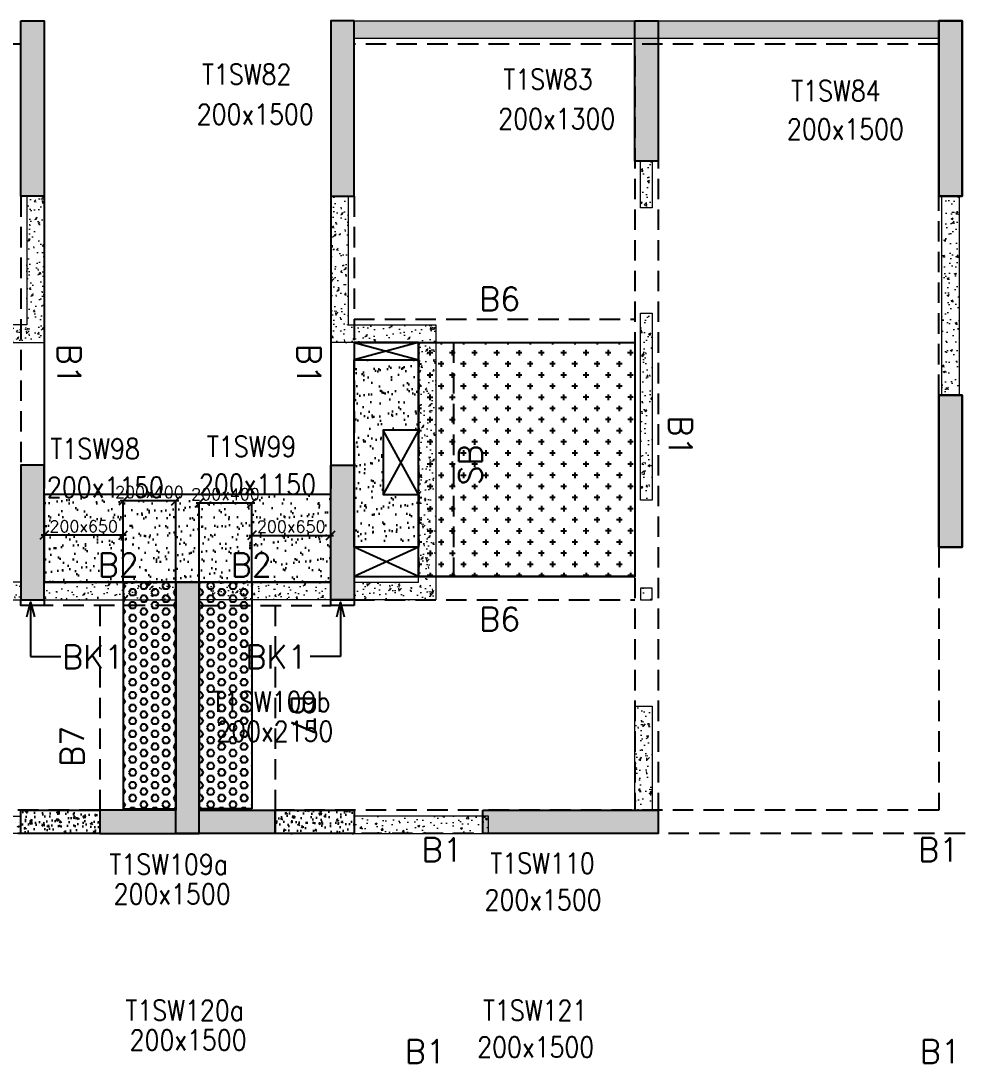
# Model space of a CAD drawing. Header units: millimetres. Extents: x 1078357 to 2594950, y -4969473 to -4636555.
# Drawn here: x 1405601 to 1413651, y -4665722 to -4656810 of the extents above; entities that cross this region are included whole.
import ezdxf

# ---------------------------------------------------------------- set-up
doc = ezdxf.new("R2010")
doc.units = ezdxf.units.MM
doc.header["$PDMODE"] = 35
for name, pattern in [('CONTINOUS', [0]), ('HIDDEN', [0.375, 0.25, -0.125]), ('New Retail block$0$CONTINOUS', [0])]:
    doc.linetypes.add(name, pattern=pattern)
doc.layers.get('0').update_dxf_attribs({"lineweight": 0})
doc.layers.get('Defpoints').update_dxf_attribs({"lineweight": 0})
for name, color, linetype, lineweight in [('A-_ANOTDIMA_D-', 6, 'Continuous', 13), ('COL. NO.', 30, 'Continuous', 25), ('COL. SIZE', 7, 'Continuous', 25), ('DIM', 9, 'Continuous', 25), ('HATCH', 8, 'Continuous', 30), ('RCC UPSTAND', 43, 'Continuous', 30), ('S-NON STR RCC WALL', 8, 'Continuous', 0)]:
    doc.layers.add(name, color=color, linetype=linetype, lineweight=lineweight)
for name, color, linetype in [('B-200x325', 201, 'HIDDEN'), ('B-200x375', 41, 'HIDDEN'), ('B-200x650', 241, 'HIDDEN'), ('B-300xSLAB THK.', 151, 'Continuous'), ('BK1-200x650', 241, 'HIDDEN'), ('DC BEAM NO.', 7, 'Continuous'), ('DROP SLAB', 8, 'Continuous'), ('NON STR. RCC WALL', 6, 'Continuous'), ('S-COLUMN_SHEAR WALL', 1, 'Continuous'), ('S-PROJECTION', 54, 'New Retail block$0$CONTINOUS'), ('SLAB FOLD', 8, 'Continuous')]:
    doc.layers.add(name, color=color, linetype=linetype)
doc.styles.add('Roman', font='romans')
doc.styles.add('ROMANS', font='romans.shx', dxfattribs={"width": 0.85})
doc.dimstyles.new('HARESH', dxfattribs={"dimtxt": 150, "dimasz": 75, "dimexe": 0, "dimexo": 0, "dimgap": 25, "dimtad": 1, "dimdec": 0, "dimdsep": 46, "dimtxsty": 'Roman', "dimblk": 'OBLIQUE', "dimcen": 225, "dimdle": 25, "dimclrd": 2, "dimclre": 2, "dimclrt": 7, "dimadec": 8, "dimazin": 1, "dimtfac": 1, "dimtdec": 0, "dimtmove": 0, "dimatfit": 0, "dimfxl": 1, "dimlwd": -1, "dimlwe": -1, "dimarcsym": 0})
pattern_1 = [(50, (-4983719.23, 23434810.46), (182.184669, -15.9390855), [19.05, -209.55]), (355, (-4983719.23, 23434810.46), (-35.2434214, 191.0568452), [15.24, -167.6405842]), (100.4514447, (-4983704.05, 23434809.13), (146.9412471, 175.1177519), [16.1900088, -178.0902446]), (46.1842, (-4983719.23, 23434861.26), (271.0790409, -42.042328), [28.575, -314.325]), (96.6355576, (-4983696.64, 23434857.75), (237.404134, 247.4261246), [24.2850231, -267.1356082]), (351.1841512, (-4983719.23, 23434861.26), (237.404134, 247.4261246), [22.859967, -251.459732]), (21, (-4983693.83, 23434848.56), (151.6143913, -102.2651982), [19.05, -209.55]), (326, (-4983693.83, 23434848.56), (61.8020283, 184.1879661), [15.24, -167.64]), (71.451445, (-4983681.2, 23434840.03), (213.4164193, 81.9227689), [16.1900088, -178.0899376]), (37.5, (-4983719.23, 23434810.456), (3.08860325, 84.55503887), [0, -165.608, 0, -170.18, 0, -168.275]), (7.5, (-4983719.23, 23434810.46), (66.8196625, 100.18057482), [0, -97.028, 0, -161.798, 0, -64.135]), (327.5, (-4983775.87, 23434810.456), (135.59059517, -5.728744), [0, -63.5, 0, -198.12, 0, -262.89]), (317.5, (-4983801.27, 23434810.46), (148.1291814, 25.42649103), [0, -82.55, 0, -131.572, 0, -186.69])]
pattern_2 = [(140, (-1789723.74, -7200979.27), (12.550427, 143.4520365), [15, -165]), (85, (-1789723.74, -7200979.27), (-150.438427, -27.7502667), [12, -132]), (190.4514445, (-1789722.7, -7200967.32), (-137.887998, 115.7017693), [12.7480384, -140.2284224]), (136.1842, (-1789763.74, -7200979.27), (33.103856, 213.448266), [22.5, -247.5]), (186.6356355, (-1789760.98, -7200961.49), (-194.82372, 186.932389), [19.122068, -210.342752]), (81.184164, (-1789763.74, -7200979.27), (-194.82372, 186.932389), [18, -198]), (111, (-1789753.74, -7200959.27), (80.523778, 119.3814104), [15, -165]), (56, (-1789753.74, -7200959.27), (-145.030009, 48.6630664), [12, -132]), (161.4514447, (-1789747.03, -7200949.33), (-64.5062306, 168.0444753), [12.748038, -140.2284224]), (127.5, (-1789723.74, -7200979.274), (-66.57877077, 2.43197106), [0, -130.4, 0, -134, 0, -132.5]), (97.5, (-1789723.74, -7200979.274), (-78.8823424, 52.6139075), [0, -76.4, 0, -127.4, 0, -50.5]), (57.5, (-1789723.74, -7201023.874), (4.51097435, 106.7644872), [0, -50, 0, -156, 0, -207]), (47.5, (-1789723.74, -7201043.87), (-20.0209965, 116.6372339), [0, -65, 0, -103.6, 0, -147])]
pattern_3 = [(180, (1358376.37, -4474804.687), (-7e-15, -54.992613), [31.75, -63.5]), (300, (1358376.37, -4474804.687), (47.625, 27.496307), [31.75, -63.5]), (240, (1358344.62, -4474804.687), (47.625, -27.496307), [31.75, -63.5])]

# ---------------------------------------------------------------- blocks, each defined once
blk = doc.blocks.new('_Oblique')
at = {"color": 0, "linetype": 'ByBlock', "lineweight": -2}
blk.add_line((-0.5, -0.5), (0.5, 0.5), dxfattribs=at)
blk = doc.blocks.new('*D1312')
at = {"layer": 'Defpoints', "color": 0, "ltscale": 700, "transparency": 16777216}
for p in [(1406475.9, -4660914.1), (1406475.9, -4661609.2, 0), (1406926, -4661609.2, 0)]:
    blk.add_point(p, dxfattribs=at)
at = {"layer": 'DIM', "color": 2, "ltscale": 700, "transparency": 16777216}
for p, q in [((1406951, -4660914.1), (1406450.9, -4660914.1)), ((1406475.9, -4661609.2), (1406475.9, -4660914.1)), ((1406926, -4661609.2), (1406926, -4660914.1))]:
    blk.add_line(p, q, dxfattribs=at)
at = {"layer": 'DIM', "color": 2, "ltscale": 700, "transparency": 16777216, "xscale": 75, "yscale": 75, "zscale": 75, "rotation": 180}
blk.add_blockref('_Oblique', (1406475.9, -4660914.1), dxfattribs=at)
at = {"layer": 'DIM', "color": 2, "ltscale": 700, "transparency": 16777216, "xscale": 75, "yscale": 75, "zscale": 75}
blk.add_blockref('_Oblique', (1406926, -4660914.1), dxfattribs=at)
at = {"layer": 'DIM', "color": 7, "ltscale": 700, "transparency": 16777216, "insert": (1406700.9, -4660839.1), "char_height": 150, "attachment_point": 5, "style": 'Roman'}
blk.add_mtext('{\\H0.666667x;200x400}', dxfattribs=at)
blk = doc.blocks.new('*D1313')
at = {"layer": 'Defpoints', "color": 0, "ltscale": 700, "transparency": 16777216}
for p in [(1405801.2, -4661207.1), (1405801.2, -4661609.1, 0), (1406475.9, -4661609.2, 0)]:
    blk.add_point(p, dxfattribs=at)
at = {"layer": 'DIM', "color": 2, "ltscale": 700, "transparency": 16777216}
for p, q in [((1406500.9, -4661207.1), (1405776.2, -4661207.1)), ((1405801.2, -4661609.1), (1405801.2, -4661207.1)), ((1406475.9, -4661609.2), (1406475.9, -4661207.1))]:
    blk.add_line(p, q, dxfattribs=at)
at = {"layer": 'DIM', "color": 2, "ltscale": 700, "transparency": 16777216, "xscale": 75, "yscale": 75, "zscale": 75, "rotation": 180}
blk.add_blockref('_Oblique', (1405801.2, -4661207.1), dxfattribs=at)
at = {"layer": 'DIM', "color": 2, "ltscale": 700, "transparency": 16777216, "xscale": 75, "yscale": 75, "zscale": 75}
blk.add_blockref('_Oblique', (1406475.9, -4661207.1), dxfattribs=at)
at = {"layer": 'DIM', "color": 7, "ltscale": 700, "transparency": 16777216, "insert": (1406138.6, -4661132.1), "char_height": 150, "attachment_point": 5, "style": 'Roman'}
blk.add_mtext('{\\H0.666667x;200x650}', dxfattribs=at)
blk = doc.blocks.new('*D1314')
at = {"layer": 'Defpoints', "color": 0, "ltscale": 700, "transparency": 16777216}
for p in [(1407576.2, -4660932.4), (1407126, -4661609.2, 0), (1407576.2, -4661609.1, 0)]:
    blk.add_point(p, dxfattribs=at)
at = {"layer": 'DIM', "color": 2, "ltscale": 700, "transparency": 16777216}
for p, q in [((1407101, -4660932.4), (1407601.2, -4660932.4)), ((1407126, -4661609.2), (1407126, -4660932.4)), ((1407576.2, -4661609.1), (1407576.2, -4660932.4))]:
    blk.add_line(p, q, dxfattribs=at)
at = {"layer": 'DIM', "color": 2, "ltscale": 700, "transparency": 16777216, "xscale": 75, "yscale": 75, "zscale": 75, "rotation": 180}
blk.add_blockref('_Oblique', (1407126, -4660932.4), dxfattribs=at)
at = {"layer": 'DIM', "color": 2, "ltscale": 700, "transparency": 16777216, "xscale": 75, "yscale": 75, "zscale": 75}
blk.add_blockref('_Oblique', (1407576.2, -4660932.4), dxfattribs=at)
at = {"layer": 'DIM', "color": 7, "ltscale": 700, "transparency": 16777216, "insert": (1407351.1, -4660857.4), "char_height": 150, "attachment_point": 5, "style": 'Roman'}
blk.add_mtext('{\\H0.666667x;200x400}', dxfattribs=at)
blk = doc.blocks.new('*D1315')
at = {"layer": 'Defpoints', "color": 0, "ltscale": 700, "transparency": 16777216}
for p in [(1408251, -4661209.1), (1407576.2, -4661609.1, 0), (1408251, -4661609.2, 0)]:
    blk.add_point(p, dxfattribs=at)
at = {"layer": 'DIM', "color": 2, "ltscale": 700, "transparency": 16777216}
for p, q in [((1407551.2, -4661209.1), (1408276, -4661209.1)), ((1407576.2, -4661609.1), (1407576.2, -4661209.1)), ((1408251, -4661609.2), (1408251, -4661209.1))]:
    blk.add_line(p, q, dxfattribs=at)
at = {"layer": 'DIM', "color": 2, "ltscale": 700, "transparency": 16777216, "xscale": 75, "yscale": 75, "zscale": 75, "rotation": 180}
blk.add_blockref('_Oblique', (1407576.2, -4661209.1), dxfattribs=at)
at = {"layer": 'DIM', "color": 2, "ltscale": 700, "transparency": 16777216, "xscale": 75, "yscale": 75, "zscale": 75}
blk.add_blockref('_Oblique', (1408251, -4661209.1), dxfattribs=at)
at = {"layer": 'DIM', "color": 7, "ltscale": 700, "transparency": 16777216, "insert": (1407913.6, -4661134.1), "char_height": 150, "attachment_point": 5, "style": 'Roman'}
blk.add_mtext('{\\H0.666667x;200x650}', dxfattribs=at)
blk = doc.blocks.new('G$CD63B60BD')
at = {"layer": 'COL. NO.', "linetype": 'Continuous', "style": 'ROMANS', "width": 0.85}
for s, p in [('T1SW82', (51473.7, 15355.1, -320.4)), ('T1SW83', (54051.3, 15312.4, -320.4)), ('T1SW84', (56513, 15214, -320.4)), ('T1SW98', (50178.3, 12153.5, -320.4)), ('T1SW99', (51515.8, 12172.6, -320.4)), ('T1SW109b', (51560.1, 9990.9, -320.4)), ('T1SW109a', (50682.7, 8599.4, -320.4)), ('T1SW110', (53940.3, 8609.2, -320.4)), ('T1SW120a', (50819.1, 7351, -320.4)), ('T1SW121', (53876.8, 7350.6, -320.4))]:
    blk.add_text(s, height=175, dxfattribs=at).set_placement(p)
at = {"layer": 'COL. SIZE', "linetype": 'Continuous', "style": 'ROMANS', "width": 0.85}
for s, p in [('200x1500', (51429.5, 15013.4, -320.4)), ('200x1300', (54007.9, 14974.9, -320.4)), ('200x1500', (56476.2, 14886.5, -320.4)), ('200x1150', (50147.8, 11824.4, -320.4)), ('200x1150', (51448.7, 11849.2, -320.4)), ('200x2150', (51596.4, 9737.5, -320.4)), ('200x1500', (50719, 8346, -320.4)), ('200x1500', (53891.1, 8295.7, -320.4)), ('200x1500', (50855.3, 7097.7, -320.4)), ('200x1500', (53827.7, 7037.1, -320.4))]:
    blk.add_text(s, height=175, dxfattribs=at).set_placement(p)

msp = doc.modelspace()

# ---------------------------------------------------------------- hatches: boundary and pattern name
at = {"layer": 'DROP SLAB'}
h = msp.add_hatch(dxfattribs=at)
h.set_pattern_fill('CROSS', color=8, scale=15, angle=179.96921)
h.set_pattern_definition([(180.03079016, (-1908740.52, 9380896.72), (-95.1987999, -95.3011726), [47.625, -142.875]), (270.03079016, (-1908764.35, 9380920.52), (95.3011726, -95.1987999), [47.625, -142.875])])
h.paths.add_polyline_path([(1409001.2, -4659560), (1410851.2, -4659560), (1410851.2, -4661559.8), (1409001.2, -4661559.8)])
at = {"layer": 'HATCH'}
h = msp.add_hatch(dxfattribs=at)
h.set_pattern_fill('AR-SAND', color=8, scale=3, angle=179.97015)
h.set_pattern_definition([(37.47015413, (-3626431.78, 18698798.93), (-4.72361136, 146.8264517), [0, -115.824, 0, -129.54, 0, -123.825]), (7.4701541, (-3626431.78, 18698798.93), (134.9689868, 214.9772528), [0, -62.484, 0, -104.394, 0, -40.005]), (327.4701541, (-3626525.5, 18698798.98), (237.2979035, 0.3075449), [0, -38.1, 0, -137.16, 0, -179.07]), (317.4701541, (-3626525.5, 18698798.98), (229.1017424, 66.759465), [0, -19.05, 0, -89.916, 0, -102.87])])
h.paths.add_polyline_path([(1408451.2, -4659709.7), (1409001.2, -4659709.7), (1409001.2, -4660309.7), (1408701.2, -4660309.7), (1408701.2, -4660859.7), (1409001.2, -4660859.6), (1409001.2, -4661309.7), (1408451.2, -4661309.7)])
h = msp.add_hatch(dxfattribs=at)
h.set_pattern_fill('AR-SAND', color=8, scale=3, angle=179.97015)
h.set_pattern_definition([(37.4701541, (-2616006.74, 14014729.69), (-4.72361136, 146.8264517), [0, -115.824, 0, -129.54, 0, -123.825]), (7.4701541, (-2616006.74, 14014729.69), (134.9689868, 214.9772528), [0, -62.484, 0, -104.394, 0, -40.005]), (327.4701541, (-2616100.47, 14014729.74), (237.2979035, 0.3075449), [0, -38.1, 0, -137.16, 0, -179.07]), (317.4701541, (-2616100.47, 14014729.74), (229.1017424, 66.759465), [0, -19.05, 0, -89.916, 0, -102.87])])
h.paths.add_polyline_path([(1408251.2, -4660859.6), (1405801.2, -4660859.6), (1405801.5, -4661609.7), (1408251.5, -4661609.7)])
h = msp.add_hatch(dxfattribs=at)
h.set_pattern_fill('AR-SAND', color=8, scale=3, angle=179.97015)
h.set_pattern_definition([(37.4701541, (-2616006.78, 14014729.69), (-4.72361136, 146.8264517), [0, -115.824, 0, -129.54, 0, -123.825]), (7.4701541, (-2616006.78, 14014729.69), (134.9689868, 214.9772528), [0, -62.484, 0, -104.394, 0, -40.005]), (327.4701541, (-2616100.51, 14014729.74), (237.2979035, 0.3075449), [0, -38.1, 0, -137.16, 0, -179.07]), (317.4701541, (-2616100.5, 14014729.74), (229.1017424, 66.759465), [0, -19.05, 0, -89.916, 0, -102.87])])
h.paths.add_polyline_path([(1408251.5, -4661009.7), (1405801.5, -4661009.7), (1405801.5, -4661609.7), (1408251.5, -4661609.7)])
at = {"layer": 'RCC UPSTAND'}
h = msp.add_hatch(dxfattribs=at)
h.set_pattern_fill('AR-CONC', color=8, scale=20, angle=90)
h.set_pattern_definition(pattern_2)
h.paths.add_polyline_path([(1405601.3, -4663559.7), (1406276.3, -4663559.7), (1406276.3, -4663759.6), (1405601.3, -4663759.6)])
h = msp.add_hatch(dxfattribs=at)
h.set_pattern_fill('AR-CONC', color=8, scale=20, angle=90)
h.set_pattern_definition(pattern_2)
h.paths.add_polyline_path([(1407776.3, -4663559.6), (1408451.2, -4663559.6), (1408451.2, -4663759.6), (1407776.3, -4663759.6)])
at = {"layer": 'S-COLUMN_SHEAR WALL', "lineweight": 25}
h = msp.add_hatch(color=1, dxfattribs=at)
h.dxf.hatch_style = 1
h.paths.add_polyline_path([(1405601.3, -4656809.7), (1405801.3, -4656809.7), (1405801.3, -4658309.7), (1405601.3, -4658309.7)])
at = {"layer": 'S-COLUMN_SHEAR WALL', "lineweight": 25, "extrusion": (1.00316e-06, 1.91639e-11, 1)}
h = msp.add_hatch(color=1, dxfattribs=at)
h.dxf.hatch_style = 1
h.paths.add_polyline_path([(1408451.3, -4656809.7), (1408251.3, -4656809.7), (1408251.3, -4658309.7), (1408451.3, -4658309.7)])
at = {"layer": 'S-COLUMN_SHEAR WALL', "lineweight": 25}
h = msp.add_hatch(color=1, dxfattribs=at)
h.dxf.hatch_style = 1
h.paths.add_polyline_path([(1410851.3, -4658009.8), (1411051.3, -4658009.8), (1411051.3, -4656809.7), (1410851.3, -4656809.7)])
at = {"layer": 'S-COLUMN_SHEAR WALL', "lineweight": 25, "extrusion": (-1.00316e-06, 2.11765e-11, 1)}
h = msp.add_hatch(color=1, dxfattribs=at)
h.dxf.hatch_style = 1
h.paths.add_polyline_path([(1413451.3, -4656809.7), (1413651.3, -4656809.7), (1413651.3, -4658309.7), (1413451.3, -4658309.7)])
at = {"layer": 'S-COLUMN_SHEAR WALL', "lineweight": 25, "extrusion": (1.00316e-06, 1.91639e-11, 1)}
h = msp.add_hatch(color=1, dxfattribs=at)
h.dxf.hatch_style = 1
h.paths.add_polyline_path([(1413651.3, -4656809.7), (1413451.3, -4656809.7), (1413451.3, -4658309.7), (1413651.3, -4658309.7)])
at = {"layer": 'S-COLUMN_SHEAR WALL', "lineweight": 25, "extrusion": (-1.00316e-06, 2.11765e-11, 1)}
h = msp.add_hatch(color=1, dxfattribs=at)
h.dxf.hatch_style = 1
h.paths.add_polyline_path([(1413451.3, -4661309.7), (1413651.3, -4661309.7), (1413651.3, -4660009.7), (1413451.3, -4660009.7)])
at = {"layer": 'S-COLUMN_SHEAR WALL', "lineweight": 25, "extrusion": (1.00316e-06, 1.91639e-11, 1)}
h = msp.add_hatch(color=1, dxfattribs=at)
h.dxf.hatch_style = 1
h.paths.add_polyline_path([(1413651.3, -4661309.7), (1413451.3, -4661309.7), (1413451.3, -4660009.7), (1413651.3, -4660009.7)])
at = {"layer": 'S-COLUMN_SHEAR WALL', "lineweight": 25}
h = msp.add_hatch(color=1, dxfattribs=at)
h.dxf.hatch_style = 1
h.paths.add_polyline_path([(1405601.3, -4661759.7), (1405801.3, -4661759.7), (1405801.3, -4660609.7), (1405601.3, -4660609.7)])
at = {"layer": 'S-COLUMN_SHEAR WALL', "lineweight": 25, "extrusion": (1.00316e-06, 1.91639e-11, 1)}
h = msp.add_hatch(color=1, dxfattribs=at)
h.dxf.hatch_style = 1
h.paths.add_polyline_path([(1408451.3, -4661759.7), (1408251.3, -4661759.7), (1408251.3, -4660609.7), (1408451.3, -4660609.7)])
at = {"layer": 'S-COLUMN_SHEAR WALL', "lineweight": 25}
h = msp.add_hatch(color=1, dxfattribs=at)
h.dxf.hatch_style = 1
h.paths.add_polyline_path([(1406926.3, -4663559.7), (1406276.3, -4663559.7), (1406276.3, -4663759.7), (1407126.3, -4663759.7), (1407126.3, -4661609.7), (1406926.3, -4661609.7)])
at = {"layer": 'S-COLUMN_SHEAR WALL', "lineweight": 25, "extrusion": (1.00316e-06, 1.91639e-11, 1)}
h = msp.add_hatch(color=1, dxfattribs=at)
h.dxf.hatch_style = 1
h.paths.add_polyline_path([(1407126.3, -4663559.7), (1407776.3, -4663559.7), (1407776.3, -4663759.7), (1406926.3, -4663759.7), (1406926.3, -4661609.7), (1407126.3, -4661609.7)])
at = {"layer": 'S-COLUMN_SHEAR WALL', "lineweight": 25}
h = msp.add_hatch(color=1, dxfattribs=at)
h.dxf.hatch_style = 1
h.paths.add_polyline_path([(1409551.3, -4663559.7), (1411051.3, -4663559.7), (1411051.3, -4663759.7), (1409551.3, -4663759.7)])
at = {"layer": 'S-NON STR RCC WALL'}
h = msp.add_hatch(dxfattribs=at)
h.set_pattern_fill('AR-CONC', color=256, angle=180)
h.set_pattern_definition([(50, (-6080943.95, 28118829.64), (182.184669, -15.93908554), [19.05, -209.55]), (355, (-6080943.95, 28118829.64), (-35.2434214, 191.0568452), [15.24, -167.6405842]), (100.4514447, (-6080928.76, 28118828.32), (146.9412471, 175.1177519), [16.1900088, -178.0902446]), (46.1842, (-6080943.95, 28118880.44), (271.0790409, -42.042328), [28.575, -314.325]), (96.6355576, (-6080921.36, 28118876.94), (237.404134, 247.4261246), [24.2850231, -267.1356082]), (351.1841512, (-6080943.95, 28118880.44), (237.404134, 247.4261246), [22.859967, -251.459732]), (21, (-6080918.55, 28118867.74), (151.6143913, -102.2651982), [19.05, -209.55]), (326, (-6080918.55, 28118867.74), (61.8020283, 184.1879661), [15.24, -167.64]), (71.451445, (-6080905.91, 28118859.22), (213.4164193, 81.9227689), [16.1900088, -178.0899376]), (37.5, (-6080943.946, 28118829.644), (3.08860325, 84.55503887), [0, -165.608, 0, -170.18, 0, -168.275]), (7.5, (-6080943.95, 28118829.64), (66.8196625, 100.18057482), [0, -97.028, 0, -161.798, 0, -64.135]), (327.5, (-6081000.59, 28118829.644), (135.59059517, -5.72874399), [0, -63.5, 0, -198.12, 0, -262.89]), (317.5, (-6081025.99, 28118829.64), (148.1291814, 25.42649103), [0, -82.55, 0, -131.572, 0, -186.69])])
h.paths.add_polyline_path([(1408454.4, -4656809.7), (1413451.5, -4656809.7), (1413451.5, -4656959.7), (1408454.4, -4656959.7)])
h = msp.add_hatch(dxfattribs=at)
h.set_pattern_fill('AR-CONC', color=256, angle=180)
h.set_pattern_definition([(50, (1410964.49, -4569469.7), (182.18467, -15.93909), [19.05, -209.55]), (355, (1410964.49, -4569469.7), (-35.24342, 191.05685), [15.24, -167.6406]), (100.45144, (1410979.67, -4569471.03), (146.94125, 175.11775), [16.19, -178.09024]), (46.1842, (1410964.5, -4569418.9), (271.07904, -42.0423), [28.575, -314.325]), (96.63556, (1410987.08, -4569422.4), (237.4041, 247.4261), [24.285, -267.1356]), (351.18415, (1410964.5, -4569418.9), (237.4041, 247.4261), [22.86, -251.4597]), (21, (1410989.89, -4569431.6), (151.6144, -102.2652), [19.05, -209.55]), (326, (1410989.89, -4569431.6), (61.80203, 184.18797), [15.24, -167.64]), (71.45144, (1411002.52, -4569440.13), (213.41642, 81.92277), [16.19, -178.08994]), (37.5, (1410964.49, -4569469.704), (3.088603, 84.55504), [0, -165.608, 0, -170.18, 0, -168.275]), (7.5, (1410964.49, -4569469.7), (66.81966, 100.180575), [0, -97.028, 0, -161.798, 0, -64.135]), (327.5, (1410907.85, -4569469.704), (135.590595, -5.728744), [0, -63.5, 0, -198.12, 0, -262.89]), (317.5, (1410882.45, -4569469.7), (148.12918, 25.42649), [0, -82.55, 0, -131.572, 0, -186.69])])
h.paths.add_polyline_path([(1410901.5, -4658009.7), (1411001.5, -4658009.7), (1411001.5, -4658409.7), (1410901.5, -4658409.7)])
h = msp.add_hatch(dxfattribs=at)
h.set_pattern_fill('AR-CONC', color=256)
h.set_pattern_definition(pattern_1)
h.paths.add_polyline_path([(1404901.5, -4659409.7), (1404901.5, -4661759.7), (1405601.5, -4661759.7), (1405601.5, -4661609.7), (1405051.5, -4661609.7), (1405051.5, -4659559.7), (1405801.5, -4659559.7), (1405801.5, -4658309.7), (1405651.5, -4658309.7), (1405651.5, -4659409.7)])
h = msp.add_hatch(dxfattribs=at)
h.set_pattern_fill('AR-CONC', color=256, angle=180)
h.set_pattern_definition(pattern_1)
h.paths.add_polyline_path([(1409151.5, -4659409.7), (1409151.5, -4661759.7), (1408451.5, -4661759.7), (1408451.5, -4661609.7), (1409001.5, -4661609.7), (1409001.5, -4659559.7), (1408251.5, -4659559.7), (1408251.5, -4658309.7), (1408401.5, -4658309.7), (1408401.5, -4659409.7)])
at = {"layer": 'S-NON STR RCC WALL', "ltscale": 700}
h = msp.add_hatch(dxfattribs=at)
h.set_pattern_fill('AR-CONC', color=256)
h.set_pattern_definition([(50, (280360.15, 114833.06), (182.184669, -15.9390855), [19.05, -209.55]), (355, (280360.15, 114833.06), (-35.2434214, 191.056845), [15.24, -167.640584]), (100.4514447, (280375.33, 114831.73), (146.941247, 175.117752), [16.190009, -178.0902446]), (46.1842, (280360.15, 114883.86), (271.079041, -42.042328), [28.575, -314.325]), (96.6355576, (280382.74, 114880.35), (237.404134, 247.426125), [24.285023, -267.135608]), (351.184151, (280360.15, 114883.86), (237.404134, 247.426125), [22.859967, -251.459732]), (21, (280385.55, 114871.16), (151.6143913, -102.265198), [19.05, -209.55]), (326, (280385.55, 114871.16), (61.802028, 184.187966), [15.24, -167.64]), (71.451445, (280398.19, 114862.64), (213.416419, 81.922769), [16.190009, -178.0899376]), (37.5, (280360.15, 114833.06), (3.08860325, 84.5550389), [0, -165.608, 0, -170.18, 0, -168.275]), (7.5, (280360.15, 114833.06), (66.8196625, 100.1805748), [0, -97.028, 0, -161.798, 0, -64.135]), (327.5, (280303.51, 114833.06), (135.5905952, -5.728744), [0, -63.5, 0, -198.12, 0, -262.89]), (317.5, (280278.11, 114833.06), (148.1291814, 25.426491), [0, -82.55, 0, -131.572, 0, -186.69])])
h.paths.add_polyline_path([(1413476.5, -4658309.7), (1413626.5, -4658309.7), (1413626.5, -4660009.7), (1413476.5, -4660009.7)])
at = {"layer": 'S-NON STR RCC WALL'}
h = msp.add_hatch(dxfattribs=at)
h.set_pattern_fill('AR-CONC', color=256, angle=180)
h.set_pattern_definition([(50, (2508189.2, -9253488.89), (182.184669, -15.9390855), [19.05, -209.55]), (355, (2508189.2, -9253488.9), (-35.2434214, 191.056845), [15.24, -167.640584]), (100.4514447, (2508204.39, -9253490.22), (146.941247, 175.117752), [16.190009, -178.0902446]), (46.1842, (2508189.2, -9253438.1), (271.079041, -42.042328), [28.575, -314.325]), (96.6355576, (2508211.8, -9253441.6), (237.404134, 247.426125), [24.285023, -267.135608]), (351.184151, (2508189.2, -9253438.1), (237.404134, 247.426125), [22.859967, -251.459732]), (21, (2508214.6, -9253450.79), (151.6143913, -102.265198), [19.05, -209.55]), (326, (2508214.6, -9253450.8), (61.802028, 184.187966), [15.24, -167.64]), (71.451445, (2508227.24, -9253459.31), (213.416419, 81.922769), [16.190009, -178.0899376]), (37.5, (2508189.205, -9253488.89), (3.08860325, 84.5550389), [0, -165.608, 0, -170.18, 0, -168.275]), (7.5, (2508189.205, -9253488.89), (66.8196625, 100.1805748), [0, -97.028, 0, -161.798, 0, -64.135]), (327.5, (2508132.56, -9253488.89), (135.5905952, -5.728744), [0, -63.5, 0, -198.12, 0, -262.89]), (317.5, (2508107.16, -9253488.89), (148.1291814, 25.426491), [0, -82.55, 0, -131.572, 0, -186.69])])
h.paths.add_polyline_path([(1410901.5, -4659309.7), (1411001.5, -4659309.7), (1411001.5, -4660909.7), (1410901.5, -4660909.7)])
h = msp.add_hatch(dxfattribs=at)
h.set_pattern_fill('AR-CONC', color=256)
h.set_pattern_definition(pattern_1)
h.paths.add_polyline_path([(1406926.5, -4661609.7), (1405801.5, -4661609.7), (1405801.5, -4661759.7), (1406926.5, -4661759.7)])
h = msp.add_hatch(dxfattribs=at)
h.set_pattern_fill('AR-CONC', color=256, angle=180)
h.set_pattern_definition(pattern_1)
h.paths.add_polyline_path([(1407126.5, -4661609.7), (1408251.5, -4661609.7), (1408251.5, -4661759.7), (1407126.5, -4661759.7)])
h = msp.add_hatch(dxfattribs=at)
h.set_pattern_fill('AR-CONC', color=256, angle=180)
h.set_pattern_definition([(50, (2508175.99, -9254853.56), (182.184669, -15.9390855), [19.05, -209.55]), (355, (2508175.99, -9254853.56), (-35.2434214, 191.056845), [15.24, -167.640584]), (100.4514447, (2508191.17, -9254854.88), (146.941247, 175.117752), [16.190009, -178.0902446]), (46.1842, (2508176, -9254802.76), (271.079041, -42.042328), [28.575, -314.325]), (96.6355576, (2508198.58, -9254806.26), (237.404134, 247.426125), [24.285023, -267.135608]), (351.184151, (2508176, -9254802.76), (237.404134, 247.426125), [22.859967, -251.459732]), (21, (2508201.39, -9254815.46), (151.6143913, -102.265198), [19.05, -209.55]), (326, (2508201.39, -9254815.46), (61.802028, 184.187966), [15.24, -167.64]), (71.451445, (2508214.03, -9254823.98), (213.416419, 81.922769), [16.190009, -178.0899376]), (37.5, (2508175.99, -9254853.555), (3.08860325, 84.5550389), [0, -165.608, 0, -170.18, 0, -168.275]), (7.5, (2508175.99, -9254853.555), (66.8196625, 100.1805748), [0, -97.028, 0, -161.798, 0, -64.135]), (327.5, (2508119.35, -9254853.555), (135.5905952, -5.728744), [0, -63.5, 0, -198.12, 0, -262.89]), (317.5, (2508093.95, -9254853.56), (148.1291814, 25.426491), [0, -82.55, 0, -131.572, 0, -186.69])])
h.paths.add_polyline_path([(1410901.5, -4661759.7), (1411001.5, -4661759.7), (1411001.5, -4661659.7), (1410901.5, -4661659.7)])
h = msp.add_hatch(dxfattribs=at)
h.set_pattern_fill('AR-CONC', color=256, angle=180)
h.set_pattern_definition([(50, (-6040683.69, 28118829.64), (182.184669, -15.93908554), [19.05, -209.55]), (355, (-6040683.7, 28118829.64), (-35.2434214, 191.0568452), [15.24, -167.6405842]), (100.4514447, (-6040668.51, 28118828.3), (146.9412471, 175.1177519), [16.1900088, -178.0902446]), (46.1842, (-6040683.7, 28118880.44), (271.0790409, -42.042328), [28.575, -314.325]), (96.6355576, (-6040661.1, 28118876.93), (237.404134, 247.4261246), [24.2850231, -267.1356082]), (351.1841512, (-6040683.7, 28118880.44), (237.404134, 247.4261246), [22.859967, -251.459732]), (21, (-6040658.29, 28118867.74), (151.6143913, -102.2651982), [19.05, -209.55]), (326, (-6040658.3, 28118867.74), (61.8020283, 184.1879661), [15.24, -167.64]), (71.451445, (-6040645.66, 28118859.21), (213.4164193, 81.9227689), [16.1900088, -178.0899376]), (37.5, (-6040683.69, 28118829.636), (3.08860325, 84.55503887), [0, -165.608, 0, -170.18, 0, -168.275]), (7.5, (-6040683.69, 28118829.64), (66.8196625, 100.18057482), [0, -97.028, 0, -161.798, 0, -64.135]), (327.5, (-6040740.334, 28118829.636), (135.59059517, -5.72874399), [0, -63.5, 0, -198.12, 0, -262.89]), (317.5, (-6040765.73, 28118829.64), (148.1291814, 25.42649103), [0, -82.55, 0, -131.572, 0, -186.69])])
h.paths.add_polyline_path([(1410851.5, -4662669.7), (1411001.5, -4662669.7), (1411001.5, -4663559.6), (1410851.5, -4663559.6)])
at = {"layer": 'S-NON STR RCC WALL', "ltscale": 700}
h = msp.add_hatch(dxfattribs=at)
h.set_pattern_fill('AR-CONC', color=256)
h.set_pattern_definition([(50, (280360.15, 106283), (182.184669, -15.9390855), [19.05, -209.55]), (355, (280360.15, 106283), (-35.2434214, 191.056845), [15.24, -167.640584]), (100.4514447, (280375.33, 106281.68), (146.941247, 175.117752), [16.190009, -178.0902446]), (46.1842, (280360.15, 106333.8), (271.079041, -42.042328), [28.575, -314.325]), (96.6355576, (280382.74, 106330.3), (237.404134, 247.426125), [24.285023, -267.135608]), (351.184151, (280360.15, 106333.8), (237.404134, 247.426125), [22.859967, -251.459732]), (21, (280385.55, 106321.1), (151.6143913, -102.265198), [19.05, -209.55]), (326, (280385.55, 106321.1), (61.802028, 184.187966), [15.24, -167.64]), (71.451445, (280398.19, 106312.58), (213.416419, 81.922769), [16.190009, -178.0899376]), (37.5, (280360.15, 106283.004), (3.08860325, 84.5550389), [0, -165.608, 0, -170.18, 0, -168.275]), (7.5, (280360.15, 106283), (66.8196625, 100.1805748), [0, -97.028, 0, -161.798, 0, -64.135]), (327.5, (280303.51, 106283.004), (135.5905952, -5.728744), [0, -63.5, 0, -198.12, 0, -262.89]), (317.5, (280278.11, 106283), (148.1291814, 25.426491), [0, -82.55, 0, -131.572, 0, -186.69])])
h.paths.add_polyline_path([(1404451.5, -4663609.7), (1405601.5, -4663609.7), (1405601.5, -4663759.7), (1404451.5, -4663759.7)])
h = msp.add_hatch(dxfattribs=at)
h.set_pattern_fill('AR-CONC', color=256)
h.set_pattern_definition([(50, (1377584.87, -4577736.18), (182.18467, -15.93909), [19.05, -209.55]), (355, (1377584.87, -4577736.18), (-35.24342, 191.05685), [15.24, -167.6406]), (100.45144, (1377600.05, -4577737.51), (146.94125, 175.11775), [16.19, -178.09024]), (46.1842, (1377584.87, -4577685.38), (271.07904, -42.04233), [28.575, -314.325]), (96.63556, (1377607.46, -4577688.89), (237.4041, 247.4261), [24.285, -267.1356]), (351.18415, (1377584.87, -4577685.38), (237.4041, 247.4261), [22.86, -251.4597]), (21, (1377610.27, -4577698.08), (151.6144, -102.2652), [19.05, -209.55]), (326, (1377610.27, -4577698.08), (61.80203, 184.18797), [15.24, -167.64]), (71.45144, (1377622.9, -4577706.6), (213.41642, 81.92277), [16.19, -178.08994]), (37.5, (1377584.87, -4577736.18), (3.088603, 84.55504), [0, -165.608, 0, -170.18, 0, -168.275]), (7.5, (1377584.87, -4577736.18), (66.81966, 100.180575), [0, -97.028, 0, -161.798, 0, -64.135]), (327.5, (1377528.225, -4577736.18), (135.590595, -5.728744), [0, -63.5, 0, -198.12, 0, -262.89]), (317.5, (1377502.83, -4577736.18), (148.12918, 25.42649), [0, -82.55, 0, -131.572, 0, -186.69])])
h.paths.add_polyline_path([(1409601.5, -4663609.7), (1408451.5, -4663609.7), (1408451.5, -4663759.7), (1409601.5, -4663759.7)])
at = {"layer": 'SLAB FOLD', "ltscale": 1000}
h = msp.add_hatch(dxfattribs=at)
h.set_pattern_fill('HEX', color=8, scale=10, angle=180)
h.set_pattern_definition(pattern_3)
h.paths.add_polyline_path([(1406926.4, -4663549.1), (1406476.4, -4663549.1), (1406476.4, -4661609.7), (1406926.4, -4661609.7)])
h = msp.add_hatch(dxfattribs=at)
h.set_pattern_fill('HEX', color=8, scale=10, angle=180)
h.set_pattern_definition(pattern_3)
h.paths.add_polyline_path([(1407126.7, -4663549.1), (1407576.7, -4663549.1), (1407576.7, -4661609.7), (1407126.7, -4661609.7)])

# ---------------------------------------------------------------- linework, layer by layer
at = {"layer": 'B-200x325', "ltscale": 700}
for p, q in [((1408451.2, -4659360, 0), (1410851.2, -4659360, 0)), ((1408451.3, -4661759.8, 0), (1410851.1, -4661759.8, 0))]:
    msp.add_line(p, q, dxfattribs=at)
at = {"layer": 'B-200x325', "linetype": 'Continuous', "ltscale": 700}
for p, q in [((1408451.2, -4659560, 0), (1410851.2, -4659560, 0)), ((1408451.3, -4661559.8, 0), (1410851.1, -4661559.8, 0))]:
    msp.add_line(p, q, dxfattribs=at)
at = {"layer": 'B-200x375', "ltscale": 700}
for p, q in [((1406276.1, -4661809.8, 0), (1406276.1, -4663559.8, 0)), ((1407776.3, -4661809.8, 0), (1407776.3, -4663559.8, 0))]:
    msp.add_line(p, q, dxfattribs=at)
at = {"layer": 'B-200x375', "linetype": 'Continuous', "ltscale": 700}
for p, q in [((1406476.1, -4661809.8, 0), (1406476.1, -4663549.1, 0)), ((1407576.3, -4661809.8, 0), (1407576.3, -4663549.1, 0))]:
    msp.add_line(p, q, dxfattribs=at)
at = {"layer": 'B-200x650', "linetype": 'HIDDEN', "ltscale": 700}
for p, q in [((1405601.5, -4657009.7, 0), (1400601.5, -4657009.7, 0)), ((1413451.5, -4657009.7, 0), (1408451.5, -4657009.7, 0)), ((1410851.5, -4657109.7, 0), (1410851.5, -4663559.6, 0)), ((1411051.5, -4657109.7, 0), (1411051.5, -4663559.6, 0)), ((1405601.5, -4658309.7, 0), (1405601.5, -4660809.7, 0)), ((1408451.5, -4658309.7, 0), (1408451.5, -4660809.7, 0)), ((1413451.5, -4660009.7, 0), (1413451.5, -4658309.7, 0)), ((1413451.5, -4661309.8, 0), (1413451.5, -4663559.7, 0)), ((1406926.5, -4661809.7, 0), (1405801.5, -4661809.7, 0)), ((1407126.5, -4661809.7, 0), (1408251.5, -4661809.7, 0)), ((1406276.3, -4663559.6, 0), (1400601.5, -4663559.6, 0)), ((1413451.5, -4663559.6, 0), (1407776.3, -4663559.6, 0)), ((1406276.3, -4663759.6, 0), (1400601.5, -4663759.6, 0)), ((1419976.3, -4663759.6, 0), (1407776.3, -4663759.6, 0))]:
    msp.add_line(p, q, dxfattribs=at)
at = {"layer": 'B-200x650', "linetype": 'CONTINOUS', "ltscale": 700}
for p, q in [((1405801.5, -4658309.7, 0), (1405801.5, -4660809.7, 0)), ((1408251.5, -4658309.7, 0), (1408251.5, -4660809.7, 0)), ((1408251.5, -4661609.7, 0), (1405801.5, -4661609.7, 0))]:
    msp.add_line(p, q, dxfattribs=at)
at = {"layer": 'B-300xSLAB THK.', "linetype": 'HIDDEN', "ltscale": 700}
for p, q in [((1409001.1, -4659559.9, 0), (1409001.1, -4661559.7, 0)), ((1409301.1, -4659559.9, 0), (1409301.1, -4661559.7, 0))]:
    msp.add_line(p, q, dxfattribs=at)
at = {"layer": 'BK1-200x650', "linetype": 'Continuous', "ltscale": 700, "elevation": 0}
for points in [[(1405801.5, -4661809.9), (1405601.5, -4661809.9), (1405601.5, -4661759.8), (1405801.5, -4661759.8)], [(1408451.5, -4661809.9), (1408251.5, -4661809.9), (1408251.5, -4661759.8), (1408451.5, -4661759.8)]]:
    msp.add_lwpolyline(points, close=True, dxfattribs=at)
at = {"layer": 'DROP SLAB', "color": 3, "linetype": 'CONTINOUS', "ltscale": 500}
for p, q in [((1408451.2, -4659559.7, 0), (1409001.2, -4659709.7, 0)), ((1409000.4, -4659559.9, 0), (1408451.2, -4659709.7, 0)), ((1409001.3, -4660309.7, 0), (1408701.2, -4660859.7, 0)), ((1409001.3, -4660859.7, 0), (1408701.2, -4660309.7, 0)), ((1409001.2, -4661559.7, 0), (1408451.2, -4661309.7, 0)), ((1409001.2, -4661309.7, 0), (1408451.4, -4661559.7, 0))]:
    msp.add_line(p, q, dxfattribs=at)
at = {"layer": 'DROP SLAB', "color": 3, "linetype": 'CONTINOUS', "ltscale": 500, "elevation": 0}
for points in [[(1409001.2, -4659559.9), (1408451.2, -4659559.9), (1408451.2, -4659709.7), (1409001.2, -4659709.7)], [(1409001.2, -4659560), (1410851.2, -4659560), (1410851.2, -4661559.8), (1409001.2, -4661559.8)], [(1409001.2, -4660309.7), (1408701.2, -4660309.7), (1408701.2, -4660859.7), (1409001.2, -4660859.7)], [(1409001.2, -4661309.7), (1408451.4, -4661309.7), (1408451.4, -4661559.7), (1409001.2, -4661559.7)]]:
    msp.add_lwpolyline(points, close=True, dxfattribs=at)
at = {"layer": 'NON STR. RCC WALL', "elevation": 0}
for points in [[(1405601.3, -4663559.7), (1406276.3, -4663559.7), (1406276.3, -4663759.6), (1405601.3, -4663759.6)], [(1407776.3, -4663559.6), (1408451.2, -4663559.6), (1408451.2, -4663759.6), (1407776.3, -4663759.6)]]:
    msp.add_lwpolyline(points, close=True, dxfattribs=at)
at = {"layer": 'S-COLUMN_SHEAR WALL', "color": 1, "lineweight": 25, "elevation": 0}
for points in [[(1405601.3, -4656809.7), (1405801.3, -4656809.7), (1405801.3, -4658309.7), (1405601.3, -4658309.7)], [(1410851.3, -4656809.7), (1411051.3, -4656809.7), (1411051.3, -4658009.8), (1410851.3, -4658009.8)], [(1405601.3, -4661759.7), (1405801.3, -4661759.7), (1405801.3, -4660609.7), (1405601.3, -4660609.7)], [(1409551.3, -4663559.7), (1411051.3, -4663559.7), (1411051.3, -4663759.7), (1409551.3, -4663759.7)]]:
    msp.add_lwpolyline(points, close=True, dxfattribs=at)
at = {"layer": 'S-COLUMN_SHEAR WALL', "color": 1, "lineweight": 25, "extrusion": (1.00316e-06, 1.91639e-11, 1), "elevation": 1.4}
for points in [[(1408451.3, -4656809.7), (1408251.3, -4656809.7), (1408251.3, -4658309.7), (1408451.3, -4658309.7)], [(1413651.3, -4656809.7), (1413451.3, -4656809.7), (1413451.3, -4658309.7), (1413651.3, -4658309.7)], [(1413651.3, -4661309.7), (1413451.3, -4661309.7), (1413451.3, -4660009.7), (1413651.3, -4660009.7)], [(1408451.3, -4661759.7), (1408251.3, -4661759.7), (1408251.3, -4660609.7), (1408451.3, -4660609.7)]]:
    msp.add_lwpolyline(points, close=True, dxfattribs=at)
at = {"layer": 'S-COLUMN_SHEAR WALL', "color": 1, "lineweight": 25, "extrusion": (-1.00316e-06, 2.11765e-11, 1), "elevation": -1.4}
for points in [[(1413451.3, -4656809.7), (1413651.3, -4656809.7), (1413651.3, -4658309.7), (1413451.3, -4658309.7)], [(1413451.3, -4661309.7), (1413651.3, -4661309.7), (1413651.3, -4660009.7), (1413451.3, -4660009.7)]]:
    msp.add_lwpolyline(points, close=True, dxfattribs=at)
at = {"layer": 'S-COLUMN_SHEAR WALL', "color": 1, "lineweight": 25, "elevation": 0}
msp.add_lwpolyline([(1406926.3, -4663559.7), (1406276.3, -4663559.7), (1406276.3, -4663759.7), (1407126.3, -4663759.7), (1407126.3, -4661609.7), (1406926.3, -4661609.7), (1406926.3, -4663559.7)], dxfattribs=at)
at = {"layer": 'S-COLUMN_SHEAR WALL', "color": 1, "lineweight": 25, "extrusion": (1.00316e-06, 1.91639e-11, 1), "elevation": 1.4}
msp.add_lwpolyline([(1407126.3, -4663559.7), (1407776.3, -4663559.7), (1407776.3, -4663759.7), (1406926.3, -4663759.7), (1406926.3, -4661609.7), (1407126.3, -4661609.7), (1407126.3, -4663559.7)], dxfattribs=at)
at = {"layer": 'S-NON STR RCC WALL', "elevation": 0}
for points in [[(1408454.4, -4656809.7), (1413451.5, -4656809.7), (1413451.5, -4656959.7), (1408454.4, -4656959.7)], [(1410901.5, -4658009.7), (1411001.5, -4658009.7), (1411001.5, -4658409.7), (1410901.5, -4658409.7)], [(1404901.5, -4659409.7), (1404901.5, -4661759.7), (1405601.5, -4661759.7), (1405601.5, -4661609.7), (1405051.5, -4661609.7), (1405051.5, -4659559.7), (1405801.5, -4659559.7), (1405801.5, -4658309.7), (1405651.5, -4658309.7), (1405651.5, -4659409.7)], [(1409151.5, -4659409.7), (1409151.5, -4661759.7), (1408451.5, -4661759.7), (1408451.5, -4661609.7), (1409001.5, -4661609.7), (1409001.5, -4659559.7), (1408251.5, -4659559.7), (1408251.5, -4658309.7), (1408401.5, -4658309.7), (1408401.5, -4659409.7)], [(1406926.5, -4661609.7), (1405801.5, -4661609.7), (1405801.5, -4661759.7), (1406926.5, -4661759.7)], [(1407126.5, -4661609.7), (1408251.5, -4661609.7), (1408251.5, -4661759.7), (1407126.5, -4661759.7)]]:
    msp.add_lwpolyline(points, close=True, dxfattribs=at)
at = {"layer": 'S-NON STR RCC WALL', "ltscale": 700, "elevation": 0}
for points in [[(1413476.5, -4658309.7), (1413626.5, -4658309.7), (1413626.5, -4660009.7), (1413476.5, -4660009.7)], [(1410901.5, -4659309.7), (1411001.5, -4659309.7), (1411001.5, -4660909.7), (1410901.5, -4660909.7)], [(1410901.5, -4661759.7), (1411001.5, -4661759.7), (1411001.5, -4661659.7), (1410901.5, -4661659.7)], [(1410851.5, -4662669.7), (1411001.5, -4662669.7), (1411001.5, -4663559.6), (1410851.5, -4663559.6)], [(1404451.5, -4663609.7), (1405601.5, -4663609.7), (1405601.5, -4663759.7), (1404451.5, -4663759.7)], [(1409601.5, -4663609.7), (1408451.5, -4663609.7), (1408451.5, -4663759.7), (1409601.5, -4663759.7)]]:
    msp.add_lwpolyline(points, close=True, dxfattribs=at)
at = {"layer": 'S-PROJECTION', "elevation": 0}
msp.add_lwpolyline([(1408251.2, -4660859.6), (1405801.2, -4660859.6), (1405801.5, -4661609.7), (1408251.5, -4661609.7)], close=True, dxfattribs=at)
at = {"layer": 'SLAB FOLD', "color": 8, "ltscale": 1000, "elevation": 0}
msp.add_lwpolyline([(1408451.2, -4659709.7), (1409001.2, -4659709.7), (1409001.2, -4660309.7), (1408701.2, -4660309.7), (1408701.2, -4660859.7), (1409001.2, -4660859.6), (1409001.2, -4661309.7), (1408451.2, -4661309.7), (1408451.2, -4659709.7)], dxfattribs=at)
for points in [[(1406476.2, -4663549.1), (1406926.2, -4663549.1), (1406926.2, -4661609.8), (1406476.2, -4661609.8)], [(1407576.5, -4663549.1), (1407126.4, -4663549.1), (1407126.4, -4661609.8), (1407576.5, -4661609.8)]]:
    msp.add_lwpolyline(points, close=True, dxfattribs=at)

# ---------------------------------------------------------------- block references
at = {"layer": 'A-_ANOTDIMA_D-', "color": 2, "ltscale": 700}
msp.add_blockref('G$CD63B60BD', (1355676.2, -4672709.7, 0), dxfattribs=at)

# ---------------------------------------------------------------- texts
at = {"layer": 'B-200x325', "linetype": 'Continuous', "ltscale": 700, "style": 'ROMANS'}
for p in [(1409520.7, -4659287.9, -2.7), (1409520.7, -4662025, -2.7)]:
    msp.add_text('B6', height=200, rotation=359.99866, dxfattribs=at).set_placement(p)
at = {"layer": 'B-200x375', "linetype": 'Continuous', "ltscale": 700, "style": 'ROMANS'}
for rotation, p in [(269.99866, (1407916.3, -4662569.2, -2.7)), (90.00094, (1406141.3, -4663189.4, -2.7))]:
    msp.add_text('B7', height=200, rotation=rotation, dxfattribs=at).set_placement(p)
at = {"layer": 'B-200x650', "linetype": 'HIDDEN', "ltscale": 500, "style": 'ROMANS'}
for rotation, p in [(269.99906, (1405914.1, -4659571.9, -2.7)), (269.99906, (1407965.4, -4659571.9, -2.7)), (269.99906, (1411141.9, -4660184.7, -2.7)), (359.99906, (1409029, -4663996.9, -2.7)), (359.99906, (1413274, -4663996.9, -2.7)), (0.00094, (1408885.4, -4665722.5, -2.7)), (0.00094, (1413288.9, -4665722.5, -2.7))]:
    msp.add_text('B1', height=200, rotation=rotation, dxfattribs=at).set_placement(p)
at = {"layer": 'B-300xSLAB THK.', "linetype": 'Continuous', "ltscale": 700, "style": 'ROMANS'}
msp.add_text('SB', height=200, rotation=90.00094, dxfattribs=at).set_placement((1409545.8, -4660784, -2.7))
at = {"layer": 'BK1-200x650', "linetype": 'Continuous', "ltscale": 700, "style": 'ROMANS'}
for rotation, p in [(359.99906, (1405954.6, -4662348.8, -2.7)), (0.00094, (1407522.6, -4662348.8, -2.7))]:
    msp.add_text('BK1', height=200, rotation=rotation, dxfattribs=at).set_placement(p)
at = {"layer": 'DC BEAM NO.', "linetype": 'Continuous', "ltscale": 500, "style": 'ROMANS'}
for p in [(1406259.3, -4661562.6, -2.7), (1407396, -4661562.6, -2.7)]:
    msp.add_text('B2', height=200, dxfattribs=at).set_placement(p)

# ---------------------------------------------------------------- dimensions: what is measured, and where the dimension line sits
at = {"layer": 'DIM', "ltscale": 700}
for base, p1, p2, picture, middle in [((1406475.9, -4660914.1, 0), (1406926, -4661609.2, 0), (1406475.9, -4661609.2, 0), '*D1312', (1406700.9, -4660914.1, 0)), ((1407576.2, -4660932.4, 0), (1407126, -4661609.2, 0), (1407576.2, -4661609.1, 0), '*D1314', (1407351.1, -4660932.4, 0))]:
    dim = msp.add_linear_dim(base=base, p1=p1, p2=p2, text='{\\H0.666667x;200x400}', dimstyle='HARESH', override={"dimtxsty": 'Roman'}, dxfattribs=at)
    dim.commit()
    dim.dimension.update_dxf_attribs({"geometry": picture, "text_midpoint": middle, "dimtype": 160})
for base, p1, p2, picture, middle in [((1405801.2, -4661207.1, 0), (1406475.9, -4661609.2, 0), (1405801.2, -4661609.1, 0), '*D1313', (1406138.6, -4661132.1, 0)), ((1408251, -4661209.1, 0), (1407576.2, -4661609.1, 0), (1408251, -4661609.2, 0), '*D1315', (1407913.6, -4661134.1, 0))]:
    dim = msp.add_linear_dim(base=base, p1=p1, p2=p2, text='{\\H0.666667x;200x650}', dimstyle='HARESH', override={"dimtxsty": 'Roman', "dimtmove": 1}, dxfattribs=at)
    dim.commit()
    dim.dimension.update_dxf_attribs({"geometry": picture, "text_midpoint": middle})

# ---------------------------------------------------------------- leaders
at = {"layer": 'BK1-200x650', "linetype": 'Continuous', "ltscale": 700}
for points in [[(1405685, -4661779.6, 0), (1405685, -4662246.6, 0), (1405943.9, -4662246.6, 0)], [(1408335, -4661779.6, 0), (1408335, -4662246.6, 0), (1408076.2, -4662246.6, 0)]]:
    msp.add_leader(points, dimstyle='HARESH', override={"dimasz": 125, "dimgap": 25, "dimtad": 0, "dimldrblk": 'Open30'}, dxfattribs=at)

doc.saveas('drawing.dxf')
